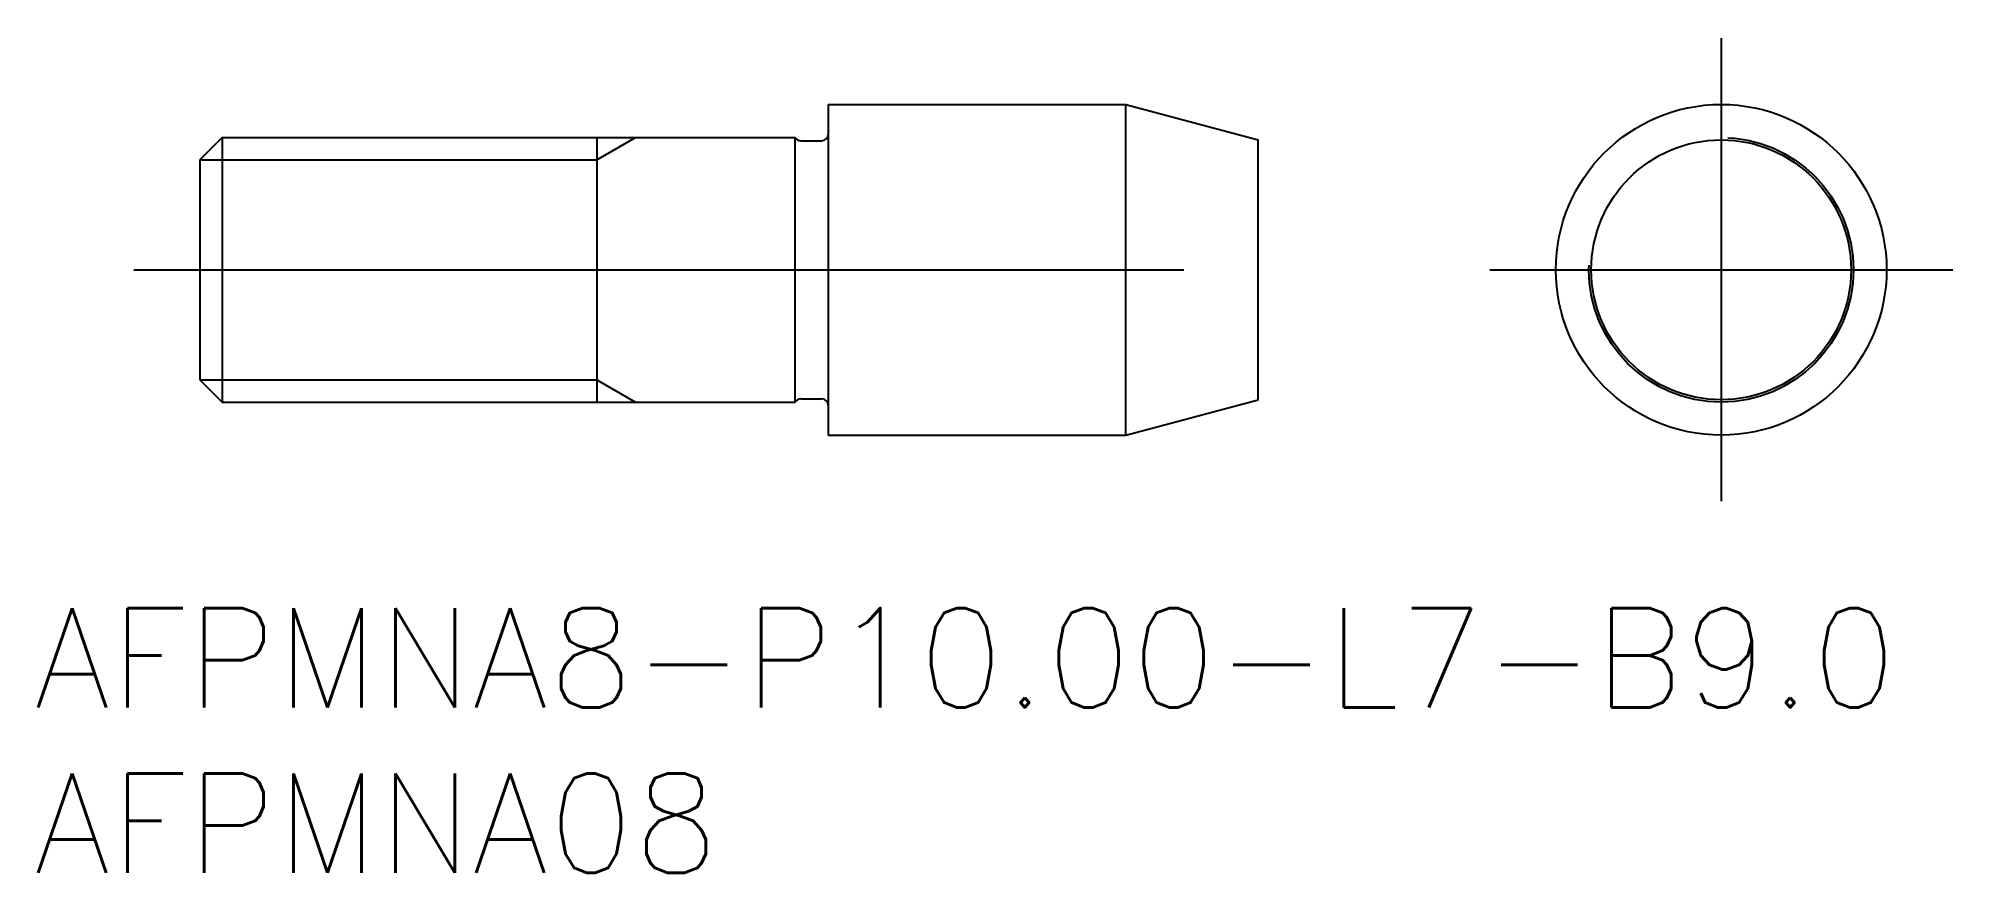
# Model space of a CAD drawing. Extents: x -50.9 to 7, y -18.2 to 7.
import ezdxf

# ---------------------------------------------------------------- set-up
doc = ezdxf.new("R2010")
doc.units = 0
doc.linetypes.add('CENTER', pattern=[50.8, 31.75, -6.35, 6.35, -6.35])
doc.linetypes.add('DASHED', pattern=[19.05, 12.7, -6.35])
doc.layers.get('0').update_dxf_attribs({"linetype": 'CONTINUOUS'})
doc.layers.add('CENTER', color=1, linetype='CONTINUOUS')
doc.styles.get("Standard").update_dxf_attribs({"font": 'txt.shx', "height": 3, "bigfont": 'bigfont.shx'})

msp = doc.modelspace()

# ---------------------------------------------------------------- linework, layer by layer
at = {"color": 7, "linetype": 'CONTINUOUS'}
for p, q in [((-27, 5), (-18, 5)), ((-27, 5), (-27, -5)), ((-18, -5), (-18, 5)), ((-18, 5), (-14, 3.928)), ((-45.324, 4), (-46, 3.324)), ((-45.324, 4), (-28, 4)), ((-45.324, 4), (-45.324, -4)), ((-34, 4), (-34, -4)), ((-28, -4), (-28, 4)), ((-27.827, 3.9), (-27.2, 3.9)), ((-14, -3.928), (-14, 3.928)), ((-46, 3.324), (-46, -3.324)), ((-46, -3.324), (-45.324, -4)), ((-45.324, -4), (-28, -4)), ((-27.827, -3.9), (-27.2, -3.9)), ((-18, -5), (-14, -3.928)), ((-27, -5), (-18, -5))]:
    msp.add_line(p, q, dxfattribs=at)
at = {"color": 3, "linetype": 'CONTINUOUS'}
for p, q in [((-34, 3.324), (-32.828, 4)), ((-46, 3.324), (-34, 3.324)), ((-46, -3.324), (-34, -3.324)), ((-34, -3.324), (-32.828, -4))]:
    msp.add_line(p, q, dxfattribs=at)
at = {"color": 7, "linetype": 'CONTINUOUS'}
for radius in [5, 3.928]:
    msp.add_circle((0, 0), radius, dxfattribs=at)
at = {"color": 3, "linetype": 'DASHED'}
msp.add_circle((0, 0), 4, dxfattribs=at)
at = {"color": 7, "linetype": 'CONTINUOUS'}
for centre, start, end in [((-27.2, 4.1), 270, 0), ((-27.827, 4.1), 210, 270), ((-27.827, -4.1), 90, 150), ((-27.2, -4.1), 0, 90)]:
    msp.add_arc(centre, 0.2, start, end, dxfattribs=at)
at = {"layer": 'CENTER', "color": 1, "linetype": 'CENTER'}
for p, q in [((0, 7), (0, -7)), ((-48, 0), (-12, 0)), ((-7, 0), (7, 0))]:
    msp.add_line(p, q, dxfattribs=at)

# ---------------------------------------------------------------- texts
at = {"color": 7, "linetype": 'CONTINUOUS'}
for s, p in [('AFPMNA8-P10.00-L7-B9.0', (-51.014, -13.229)), ('AFPMNA08', (-51.014, -18.229))]:
    msp.add_text(s, height=3, dxfattribs=at).set_placement(p)

doc.saveas('drawing.dxf')
